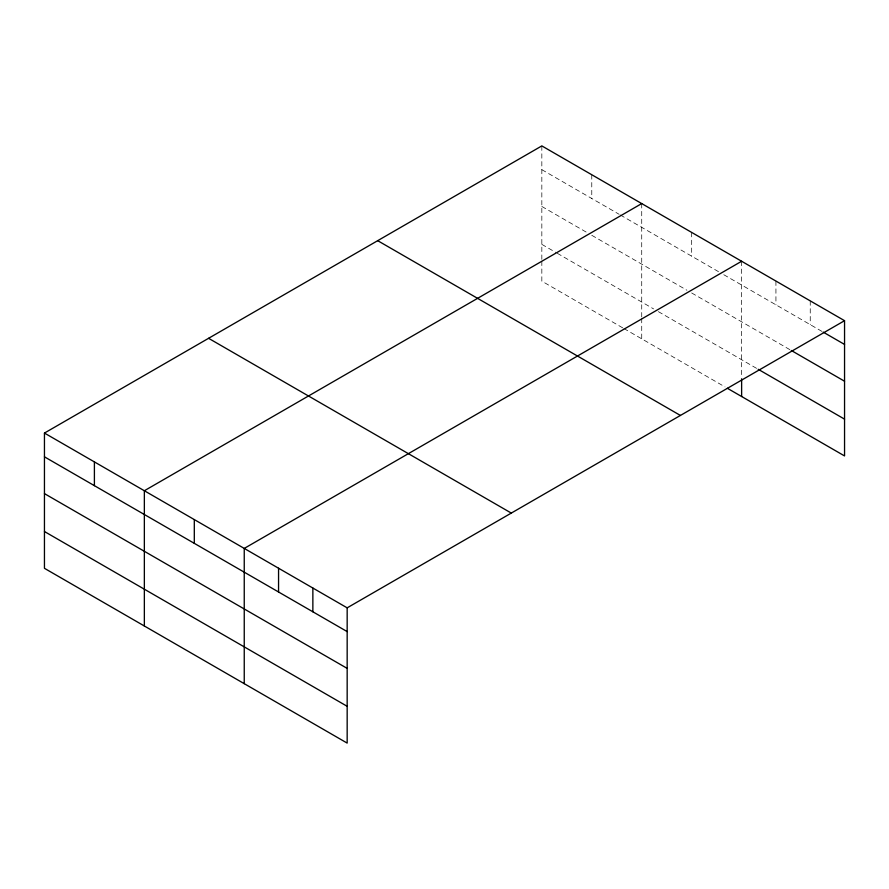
<?xml version="1.0" encoding="UTF-8"?>
<svg xmlns="http://www.w3.org/2000/svg" width="889" height="889" viewBox="0 0 889 889"><rect width="100%" height="100%" fill="white"/><g stroke="black" fill="none" stroke-linecap="round" stroke-linejoin="round"><path stroke-width="0.67" stroke-dasharray="4.45 3.33" d="M541.834 259.355L541.834 145.907M541.834 169.666L619.133 214.293M620.322 214.982L719.034 271.967M723.79 274.712L822.069 331.464M541.834 206.459L587.018 232.551M591.774 235.296L686.919 290.225M691.675 292.97L790.132 349.81M541.834 244.364L556.103 252.598M557.292 253.287L653.615 308.905M658.382 311.65L757.006 368.591M622.7 327.841L541.834 281.157L541.834 260.71M623.889 328.53L724.98 386.893M810.246 300.871L810.246 324.629M775.93 281.068L775.93 304.816M741.626 261.266L741.626 377.425M691.675 232.418L691.675 256.176M641.725 203.581L641.725 317.029M641.725 318.395L641.725 338.831M591.774 174.744L591.774 198.503"/><path stroke-width="1.33" d="M44.45 433.065L347.166 607.843L347.166 743.093L44.45 568.315L44.45 433.065L541.834 145.907L844.55 320.685L844.55 455.935L727.358 388.271M641.725 203.581L144.351 490.75L144.351 625.989M741.626 261.266L244.242 548.424L244.242 683.663M347.166 607.843L844.55 320.685M823.258 332.142L844.55 344.432M791.31 350.488L844.55 381.225M758.184 369.279L844.55 419.141M377.692 240.675L680.418 415.452M208.582 338.309L511.308 513.086M44.45 456.824L347.166 631.601M44.45 493.617L347.166 668.384M44.45 531.522L347.166 706.299M741.626 378.792L741.626 396.505M312.861 588.04L312.861 611.788M278.557 568.227L278.557 591.985M194.302 519.587L194.302 543.335M94.401 461.902L94.401 485.661"/></g></svg>
